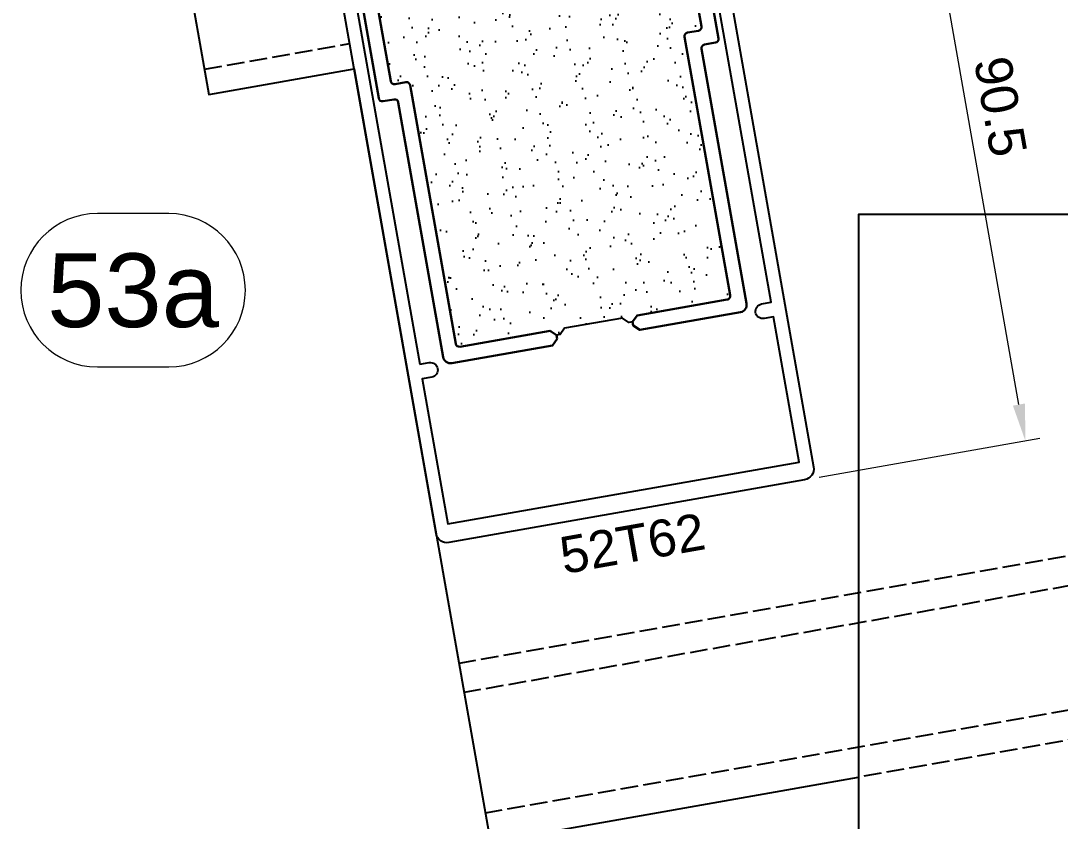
# Model space of a CAD drawing. Header units: millimetres. Extents: x 22319 to 27873, y 35287 to 39437.
# Drawn here: x 23528.8 to 23669.9, y 39018.2 to 39126.8 of the extents above; entities that cross this region are included whole.
import ezdxf
from ezdxf.enums import TextEntityAlignment as Align

# ---------------------------------------------------------------- set-up
doc = ezdxf.new("R2010")
doc.units = ezdxf.units.MM
doc.header["$LTSCALE"] = 0.5
doc.linetypes.add('AM_DIN_F_W050', pattern=[6.25, 4.75, -1.5])
for name, color, linetype, lineweight in [('AM_0', 7, 'Continuous', 30), ('AM_3', 6, 'AM_DIN_F_W050', 25), ('AM_4', 3, 'Continuous', 25), ('AM_5', 3, 'Continuous', 18), ('AM_6', 2, 'Continuous', 20), ('AM_8', 1, 'Continuous', 25)]:
    doc.layers.add(name, color=color, linetype=linetype, lineweight=lineweight)
doc.layers.add('PROFILE_PO', color=2, linetype='Continuous')
doc.styles.add('Border', font='ARIAL.TTF')
doc.styles.get("Standard").update_dxf_attribs({"font": 'ARIAL.TTF'})
doc.dimstyles.new('SBS_DIN$0', dxfattribs={"dimscale": 2, "dimtxt": 2.5, "dimasz": 2.5, "dimexe": 1, "dimexo": 1, "dimgap": 1, "dimtad": 1, "dimrnd": 0.5, "dimdsep": 46, "dimtxsty": 'Standard', "dimcen": 0, "dimclrd": 256, "dimclre": 256, "dimclrt": 2, "dimadec": 0, "dimazin": 2, "dimtp": 0.1, "dimtm": 0.1, "dimtfac": 0.71, "dimtofl": 0, "dimtmove": 0, "dimatfit": 3, "dimfxl": 0, "dimlwd": -1, "dimlwe": -1, "dimarcsym": 0})

# ---------------------------------------------------------------- blocks, each defined once
blk = doc.blocks.new('*D460')
at = {"layer": 'AM_5'}
for p, q in [((23622.90089840279, 39154.2716790975), (23651.38265401276, 39159.29378106948)), ((23664.25995769726, 39074.7454218316), (23650.28127939506, 39154.02244594909)), ((23637.13884685214, 39064.88610518339), (23667.09781409162, 39070.16867942187))]:
    blk.add_line(p, q, dxfattribs=at)
for points in [[(23651.10195252257, 39154.16715276381), (23649.46060626756, 39153.87773913437), (23649.41303850673, 39158.94648471414)], [(23665.08063082477, 39074.89012864632), (23663.43928456975, 39074.60071501688), (23665.12819858559, 39069.82138306653)]]:
    blk.add_solid(points, dxfattribs=at)
at = {"layer": 'Defpoints', "color": 0}
for p in [(23649.41303850673, 39158.94648471414), (23620.93128289677, 39153.92438274216), (23635.16923134612, 39064.53880882805)]:
    blk.add_point(p, dxfattribs=at)
at = {"layer": 'AM_5', "color": 2, "insert": (23661.75431523612, 39115.17453059008), "char_height": 5, "attachment_point": 5, "rotation": 280.00000000000347}
blk.add_mtext('90.5', dxfattribs=at)
blk = doc.blocks.new('52T62')
at = {"color": 7, "linetype": 'Continuous', "flags": 128}
for points in [[(2.099985000000743, 16.10952364800323), (2.597553437350143, 16.39679491924471, 0.6556287290975692), (2.556027778293355, 16.76126095119253), (2.099985000000743, 16.90068722057913), (2.099985000000743, 17.9195236480009), (2.597553437350143, 18.20679491924238, 0.6556287290975841), (2.556027778293355, 18.57126095119747), (2.099985000000743, 18.7106872205768), (2.099985000000743, 19.72952364799858), (2.597553437350143, 20.01679491924733, 0.6556287290975841), (2.556027778293355, 20.38126095119515), (2.099985000000743, 20.52068722057447), (2.099985000000743, 21.53952364800352), (2.597553437350143, 21.826794919245, 0.655628729097467), (2.556027778293355, 22.19126095119282), (2.099985000000743, 22.33068722057942), (2.099985000000743, 22.5, -0.4142135623730284), (2.599985000000743, 23), (4.99998499999856, 23), (4.99998499999856, 3, 0.4142135623733615), (5.49998499999856, 2.5), (9.699984999999288, 2.5), (9.99998499999856, 2.200000000004366), (10.29998499999783, 2.5), (15.49998499999856, 2.5), (15.49998499999856, 5.600000000005821), (14.49998499999856, 5.600000000005821), (14.49998499999856, 6.5), (15.49998499999856, 6.5), (17.29998499999783, 6.5), (17.99998499999856, 5.80000000000291), (17.99998499999856, 5.5), (16.99998499999856, 5.5), (16.99998499999856, 3, 0.414213562373095), (17.49998499999856, 2.5), (23.99998499999856, 2.5, 0.414213562373095), (24.49998499999856, 3), (24.49998499999856, 5.5), (22.99998499999856, 5.5), (22.99998499999856, 5.80000000000291), (23.69998499999929, 6.5), (25.99998499999856, 6.5), (25.99998499999856, -82.5, -0.414213562373095), (24.49998499999856, -84), (-1.500000144005753e-05, -84), (-24.50001500000144, -84, -0.4142135623730728), (-26.00001500000144, -82.5), (-26.00001500000144, 6.5), (-23.70001500000217, 6.5), (-23.00001500000144, 5.80000000000291), (-23.00001500000144, 5.5), (-24.50001500000144, 5.5), (-24.50001500000144, 3, 0.414213562373095), (-24.00001500000144, 2.5), (-17.50001500000144, 2.5, 0.4142135623732282), (-17.00001500000144, 3), (-17.00001500000144, 5.5), (-18.00001500000144, 5.5), (-18.00001500000144, 5.80000000000291), (-17.30001500000071, 6.5), (-15.50001500000144, 6.5), (-14.50001500000144, 6.5), (-14.50001500000144, 5.600000000005821), (-15.50001500000144, 5.600000000005821), (-15.50001500000144, 2.5), (-10.30001500000071, 2.5), (-10.00001500000144, 2.200000000004366), (-9.700015000002168, 2.5), (-5.50001500000144, 2.5, 0.4142135623733614), (-5.00001500000144, 3), (-5.00001500000144, 23), (-3.600014999999985, 23), (-2.100014999999985, 22.13397459621774), (-2.100014999999985, 21.33068722057942), (-2.556057778292598, 21.19126095119282, 0.6556287290967124), (-2.597583437349385, 20.826794919245), (-2.100014999999985, 20.53952364800352), (-2.100014999999985, 19.52068722057447), (-2.556057778292598, 19.38126095119515, 0.6556287290968543), (-2.597583437349385, 19.01679491924733), (-2.100014999999985, 18.72952364799858), (-2.100014999999985, 17.7106872205768), (-2.556057778292598, 17.57126095119747, 0.6556287290968543), (-2.597583437349385, 17.20679491924238), (-2.100014999999985, 16.9195236480009), (-2.100014999999985, 15.90068722057913), (-2.556057778292598, 15.76126095119253, 0.6556287290968413), (-2.597583437349385, 15.39679491924471), (-2.100014999999985, 15.10952364800323), (-2.100014999999985, 14.09068722057418), (-2.556057778292598, 13.95126095119485, 0.6556287290967703), (-2.597583437349385, 13.58679491924704), (-2.100014999999985, 13.29952364799829), (-2.100014999999985, 12.28068722057651), (-2.556057778292598, 12.14126095119718, 0.6556287290968543), (-2.597583437349385, 11.77679491924209), (-2.100014999999985, 11.48952364800061), (-2.100014999999985, 10.47068722057884), (-2.556057778292598, 10.33126095119223, 0.6556287290967124), (-2.597583437349385, 9.966794919244421), (-2.100014999999985, 9.679523648002942), (-2.100014999999985, 8.660687220573891), (-2.556057778292598, 8.521260951194563, 0.6556287290968543), (-2.597583437349385, 8.15679491924675), (-2.100014999999985, 7.869523647997994), (-2.100014999999985, 6.850687220576219), (-2.556057778292598, 6.711260951196891, 0.6556287290968065), (-2.597583437349385, 6.346794919249078), (-2.100014999999985, 6.059523648000322), (-2.100014999999985, 5.040687220578548), (-2.556057778292598, 4.90126095119922, 0.6556287290966915), (-2.597583437349385, 4.53679491924413), (-2.100014999999985, 4.249523648002651), (-2.100014999999985, 3.264337491957122), (-1.500000144005753e-05, 2.5), (2.099985000000743, 3.317646630566742), (2.099985000000743, 5.249523648002651), (2.597553437350143, 5.53679491924413, 0.6556287290975459), (2.556027778293355, 5.901260951191944), (2.099985000000743, 6.040687220578548), (2.099985000000743, 7.059523648000322), (2.597553437350143, 7.346794919241802, 0.6556287290975841), (2.556027778293355, 7.711260951196891), (2.099985000000743, 7.850687220576219), (2.099985000000743, 8.869523647997994), (2.597553437350143, 9.15679491924675, 0.6556287290975841), (2.556027778293355, 9.521260951194563), (2.099985000000743, 9.660687220573891), (2.099985000000743, 10.67952364800294), (2.597553437350143, 10.96679491924442, 0.655628729097467), (2.556027778293355, 11.33126095119223), (2.099985000000743, 11.47068722057884), (2.099985000000743, 12.48952364800061), (2.597553437350143, 12.77679491924937, 0.6556287290975841), (2.556027778293355, 13.14126095119718), (2.099985000000743, 13.28068722057651), (2.099985000000743, 14.29952364800556), (2.597553437350143, 14.58679491924704, 0.6556287290975226), (2.556027778293355, 14.95126095119485), (2.099985000000743, 15.09068722057418)], [(-24.20001499999853, -59.5), (-22.90001499999926, -59.5, -0.414213562373095), (-21.90001499999926, -60.5, -0.414213562373095), (-22.90001499999926, -61.5), (-24.20001499999853, -61.5), (-24.20001499999853, -81.5), (24.19998499999929, -81.5), (24.19998499999929, -61.5), (22.89998500000002, -61.5, -0.414213562373095), (21.89998500000002, -60.5, -0.414213562373095), (22.89998500000002, -59.5), (24.19998499999929, -59.5), (24.19998499999929, 0.5), (-24.20001499999853, 0.5)]]:
    blk.add_lwpolyline(points, format="xyb", close=True, dxfattribs=at)
blk = doc.blocks.new('INS 2')
at = {"layer": 'AM_8'}
h = blk.add_hatch(dxfattribs=at)
h.set_pattern_fill('AR-SAND', color=1, scale=0.1, angle=90, style=0)
h.set_pattern_definition([(127.5, (-1167.893984370588, 1836.543305400111), (-4.894132373293424, -0.1600031295984043), [0, -3.860800000000001, 0, -4.318000000000001, 0, -4.1275]), (97.49999999999996, (-1167.893984370588, 1836.543305400111), (-7.168251005683543, 4.495232831380027), [0, -2.0828, 0, -3.4798, 0, -1.3335]), (57.49999999999999, (-1167.893984370588, 1833.419105400113), (-0.01437184678545643, 7.90992370241458), [0, -1.27, 0, -4.572, 0, -5.969]), (47.5, (-1167.893984370588, 1833.419105400113), (-2.229293232572162, 7.635564524722972), [0, -0.635, 0, -2.9972, 0, -3.429])])
h.paths.add_polyline_path([(18.90001199999824, 57.49996900000042, 0.4142135623730951), (18.40001199999824, 57.99996900000042), (6.000011999996781, 57.99996900000042), (5.250011999996786, 58.74996900000042), (4.750011999996786, 58.74996900000042), (4.000011999996786, 57.99996900000042), (-3.999988000003214, 57.99996900000042), (-4.750012000000424, 58.74996900000042), (-5.249988000003214, 58.74996900000042), (-5.999988000003218, 57.99996900000042), (-18.39998799999739, 57.99996900000042, 0.4142135623730951), (-18.89998799999739, 57.49996900000042), (-18.89998799999739, 21.89996900000187, -0.4142135623730951), (-19.39998799999739, 21.39996900000187), (-20.89998799999739, 21.39996900000187, 0.4142135623730951), (-21.39998799999739, 20.89996900000187), (-21.39998800000103, 2.5, 0.4142135623730951), (-20.89998800000103, 2), (20.90001199999824, 2, 0.4142135623730951), (21.40001199999824, 2.5), (21.40001199999824, 20.89996900000187, 0.4142135623730951), (20.90001199999824, 21.39996900000187), (19.40001199999824, 21.39996900000187, -0.4142135623730951), (18.90001199999824, 21.89996900000187)])
at = {"layer": 'AM_0'}
blk.add_lwpolyline([(22.90001199999824, 23.39996900000187), (21.40001199999824, 23.39996900000187, -0.414213562373095), (20.90001199999824, 23.89996900000187), (20.90001199999824, 58.99996900000042, 0.414213562373095), (19.90001199999824, 59.99996900000042), (6.000011999996786, 59.99996900000042), (5.250011999996786, 59.24996900000042), (5.250011999996786, 58.74996900000042), (6.000011999996786, 57.99996900000042), (18.40001199999824, 57.99996900000042, -0.414213562373095), (18.90001199999824, 57.49996900000042), (18.90001199999824, 21.89996900000187, 0.414213562373095), (19.40001199999824, 21.39996900000187), (20.90001199999824, 21.39996900000187, -0.414213562373095), (21.40001199999824, 20.89996900000187), (21.40001199999824, 2.5, -0.414213562373095), (20.90001199999824, 2), (-20.89998800000103, 2, -0.414213562373095), (-21.39998800000103, 2.5), (-21.39998799999739, 20.89996900000187, -0.414213562373095), (-20.89998799999739, 21.39996900000187), (-19.39998799999739, 21.39996900000187, 0.414213562373095), (-18.89998799999739, 21.89996900000187), (-18.89998799999739, 57.49996900000042, -0.414213562373095), (-18.39998799999739, 57.99996900000042), (-5.999988000003214, 57.99996900000042), (-5.249988000003214, 58.74996900000042), (-5.249988000003214, 59.24996900000042), (-5.999988000003214, 59.99996900000042), (-19.89998799999739, 59.99996900000042, 0.414213562373095), (-20.89998799999739, 58.99996900000042), (-20.89998799999739, 23.89996900000187, -0.414213562373095), (-21.39998799999739, 23.39996900000187), (-22.89998799999739, 23.39996900000187, 0.414213562373095), (-23.39998799999739, 22.89996900000187), (-23.39998800000103, 1, 0.4142135623734946), (-22.39998799999739, 0), (-10.5, 0), (-10, 0.5), (-9.5, 0), (9.5, 0), (10, 0.5), (10.5, 0), (22.40001199999824, 0, 0.4142135623729619), (23.40001199999824, 1), (23.40001199999824, 22.89996900000187, 0.414213562373095)], format="xyb", close=True, dxfattribs=at)
at = {"layer": 'AM_4'}
blk.add_lwpolyline([(-5.250012000000424, 58.74996900000042), (-4.750012000000424, 58.74996900000042), (-3.999988000003214, 57.99996900000042), (4.000011999996786, 57.99996900000042), (4.750011999996786, 58.74996900000042), (5.250011999996786, 58.74996900000042)], dxfattribs=at)

msp = doc.modelspace()

# ---------------------------------------------------------------- linework, layer by layer
at = {"layer": 'AM_3'}
for p, q in [((23553.75856049973, 39120.24834726038), (23573.45471555998, 39123.72131081371)), ((23787.46660066156, 39074.73994769432), (23588.28426993273, 39039.61872870648)), ((23788.16119337223, 39070.80071668229), (23588.9788626434, 39035.67949769443)), ((23791.0437531215, 39054.45290798228), (23591.8564983539, 39019.33082075354)), ((23762.48870470234, 39045.35617606304), (23642.48456520299, 39024.19620847261))]:
    msp.add_line(p, q, dxfattribs=at)
at = {"layer": 'AM_4'}
msp.add_lwpolyline([(23762.48870470234, 39000.51200514354), (23762.48870470234, 39100.50965710801), (23642.48456520299, 39100.50965710801), (23642.48456520299, 39000.51200514355)], close=True, dxfattribs=at)
at = {"layer": 'AM_6'}
msp.add_lwpolyline([(23539.2341460634, 39079.85460806639), (23548.90585969813, 39079.85460806639, 0.9999999999999999), (23548.90585969813, 39100.6546080664), (23539.2341460634, 39100.6546080664, 0.9999999999999999)], format="xyb", close=True, dxfattribs=at)
at = {"layer": 'PROFILE_PO'}
msp.add_lwpolyline([(23570.84999289497, 39138.49342710891), (23551.15383783472, 39135.02046355556), (23554.36632912156, 39116.80152012483), (23574.06248418181, 39120.27448367817), (23592.55601510334, 39015.39245798238), (23642.48456520299, 39024.19620847261)], dxfattribs=at)

# ---------------------------------------------------------------- block references
at = {"rotation": 10.00000000000385}
msp.add_blockref('52T62', (23596.45500924541, 39143.00828233297), dxfattribs=at)
at = {"linetype": 'Continuous', "rotation": 190.0000000000038}
msp.add_blockref('INS 2', (23596.47237649185, 39142.90977050769), dxfattribs=at)

# ---------------------------------------------------------------- texts
at = {"layer": 'AM_6', "style": 'Border'}
msp.add_text('53a', height=9.999999999999993, dxfattribs=at).set_placement((23544.07000288077, 39090.25460806641), align=Align.MIDDLE_CENTER)
msp.add_text('52T62', height=4.999999999999996, rotation=10.00000000000389, dxfattribs=at).set_placement((23611.81068996324, 39055.92163030541), align=Align.MIDDLE_CENTER)

# ---------------------------------------------------------------- dimensions: what is measured, and where the dimension line sits
at = {"layer": 'AM_5'}
dim = msp.add_linear_dim(base=(23649.41303850673, 39158.94648471414), p1=(23635.16923134612, 39064.53880882806), p2=(23620.93128289677, 39153.92438274217), angle=280.0000000000035, dimstyle='SBS_DIN$0', dxfattribs=at)
dim.commit()
dim.dimension.update_dxf_attribs({"geometry": '*D460', "text_midpoint": (23661.75431523612, 39115.17453059008)})

doc.saveas('drawing.dxf')
